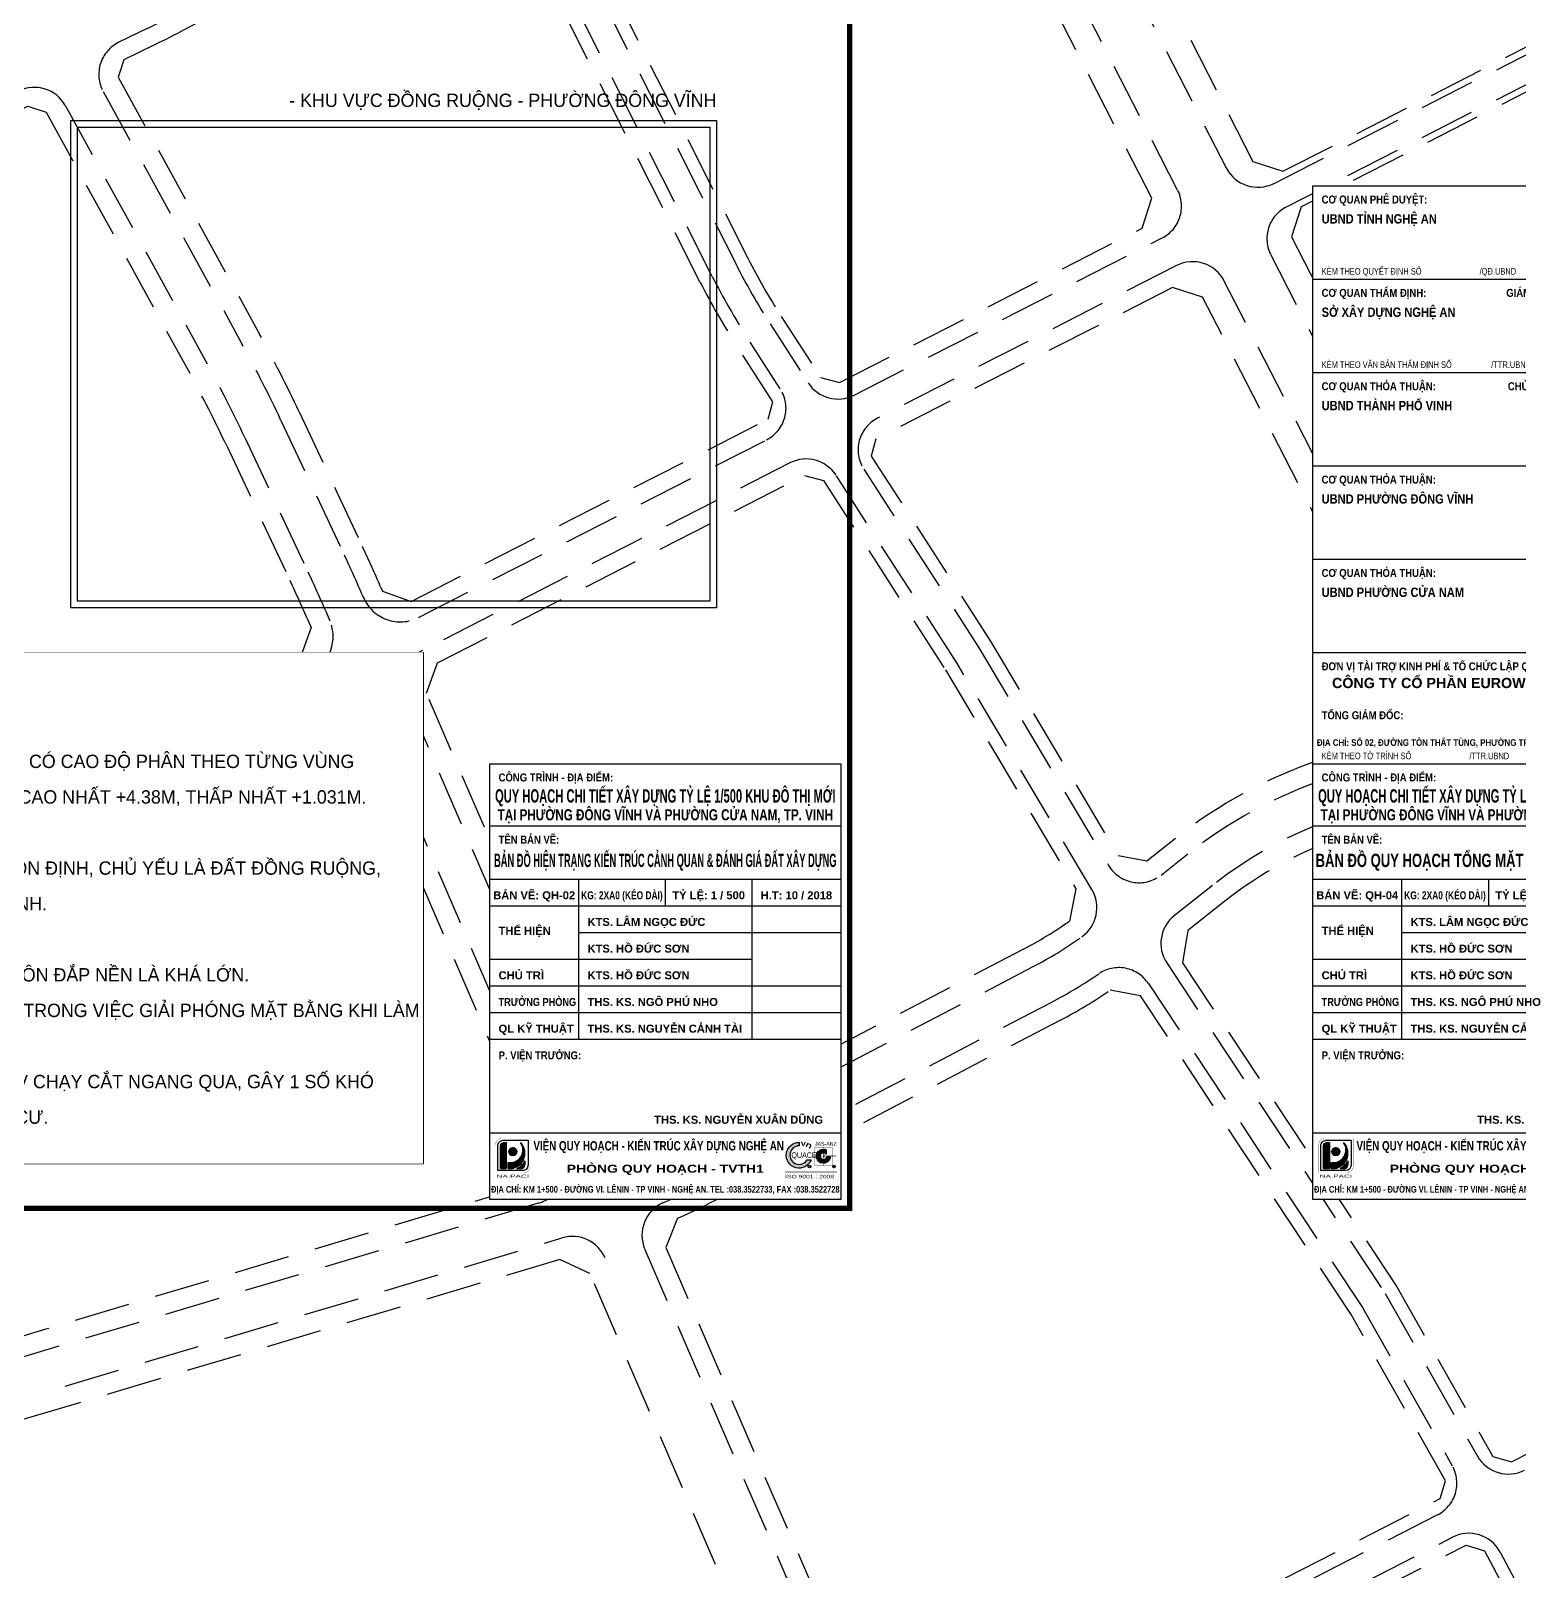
# Model space of a CAD drawing. Header units: metres. Extents: x 566631 to 571261, y 2062953 to 2068466.
# Drawn here: x 569039.7 to 569374.5, y 2065749.5 to 2066096 of the extents above; entities that cross this region are included whole.
import ezdxf
from ezdxf.enums import TextEntityAlignment as Align

# ---------------------------------------------------------------- set-up
doc = ezdxf.new("R2010")
doc.units = ezdxf.units.M
doc.linetypes.add('ACAD_ISO03W100', pattern=[30, 12, -18])
doc.linetypes.add('HIDDEN', pattern=[0.375, 0.25, -0.125])
for name, color, linetype in [('ghi_chu', 7, 'CONTINUOUS'), ('Khung ban ve', 7, 'CONTINUOUS'), ('KTEN', 7, 'CONTINUOUS'), ('LogDg phu', 7, 'CONTINUOUS'), ('ViaHeSphu', 32, 'CONTINUOUS')]:
    doc.layers.add(name, color=color, linetype=linetype)
doc.layers.add('t', color=7, linetype='CONTINUOUS', lineweight=25)
doc.styles.add('ARIALB', font='VHARIALB.TTF', dxfattribs={"width": 0.75})
doc.styles.add('ARIALH', font='VHARIAL.TTF')
doc.styles.add('avantH', font='VHAVAN.TTF', dxfattribs={"height": 10})
doc.styles.add('CHU HOA Day', font='VHARIAL.TTF')
doc.styles.add('Lg', font='VHSOUTH.TTF')
doc.styles.add('qucert', font='VHHELS.TTF')
pattern_1 = [(0, (211395.3925541214, -90336.13277376824), (1e-16, 0.2235564632651858), [])]
pattern_2 = [(0, (574248.8517810417, -244446.574860965), (1e-16, 0.2235564632651857), [])]

# ---------------------------------------------------------------- blocks, each defined once
blk = doc.blocks.new('ghi-tm')
at = {"layer": 'ghi_chu', "lineweight": -2}
blk.add_lwpolyline([(-265.0000000001164, 0), (-265, 115.028321361402), (-1.164153218269348e-10, 115.028321361402), (0, 0)], close=True, dxfattribs=at)
blk.add_wipeout([(-264.9999999999959, 115.02832136140165), (-1.204796262754826e-10, 115.02832136140165), (0, 0), (-265.0000000001164, 2.41016095969826e-10)]).dxf.layer = 'ghi_chu'
at = {"layer": 'ghi_chu', "lineweight": -2, "style": 'avantH'}
for s, height, p in [('%%U6. thuyÕt minh:', 3.5, (-256.0159140829928, 106.0283213611692)), ('4.1. ®¸nh gi¸ chung:', 3, (-256, 97.02596124773845)), ('- khu vùc nghiªn cøu lµ ®ång ruéng, hoa mµu (n¨ng suÊt thÊp) vµ ao bïn cã cao ®é ph©n theo tõng vïng', 3, (-255.9840859170072, 89.02360113430768)), ('t\xad¬ng ®èi b»ng ph¼ng; ®Þa h×nh dèc dÇn tõ t©y nam vÒ ®«ng b¾c, cao ®é cao nhÊt +4.38m, thÊp nhÊt +1.031m.', 3, (-255.9681718340144, 81.02124102087691)), ('4.2. thuËn lîi:', 3, (-255.9522577510215, 73.01888090744615)), ('- Khu ®Êt Cã §ÞA H×NH T¦¥NG §èI B»NG PH¼NG kh¸ th«ng tho¸ng, §ÞA CHÊT æN §ÞNH, chñ yÕu lµ ®Êt ®ång ruéng,', 3, (-255.9363436680287, 65.01652079401538)), ('ao bïn nªn RÊT THUËN LîI CHO C¤NG T¸C Quy ho¹ch Vµ X©y dùng C¤NG TR×NH.', 3, (-255.9363436680287, 57.01416068058461)), ('4.3. khã kh¨n:', 3, (-255.9522577511379, 49.01180056715384)), ('- diÖn tÝch ao bïn t\xad¬ng ®èi lín (kho¶ng 7,36ha, chiÕm 19.45%%%), kh¶ n¨ng t«n ®¾p nÒn lµ kh¸ lín.', 3, (-255.9363436681451, 41.00944045372307)), ('- DiÖn tÝch ®Êt trång lóa + mµu (45,35%%%) kh¸ lín sÏ ¶nh h\xadëng kh«ng nhá trong viÖc gi¶i phãng mÆt b»ng khi lµm', 3, (-255.9363436681451, 33.0070803402923)), ('thñ tôc chuyÓn ®æi môc ®Ých sö dông ®Êt.', 3, (-255.9363436681451, 25.00472022686154)), ('- khu ®Êt cã 02 ®\xadêng ®iÖn 35kv, 01 ®\xadêng ®iÖn 22kv vµ 01 ®\xadêng ®iÖn 10kv ch¹y c¾t ngang qua, g©y 1 sè khã', 3, (-255.9363436681451, 17.00236011343077)), ('kh¨n nhÊt ®Þnh cho qu¸ tr×nh thùc hiÖn quy ho¹ch vµ chia l« ®Êt ë d©n c\xad.', 3, (-255.9363436681451, 9))]:
    blk.add_text(s, height=height, dxfattribs=at).set_placement(p)
blk = doc.blocks.new('Lo go VQH')
at = {"layer": 'Khung ban ve'}
h = blk.add_hatch(dxfattribs=at)
h.set_pattern_fill('ANSI31', color=96, scale=1.788451706121486, angle=315, style=0)
h.set_pattern_definition(pattern_1)
edge = h.paths.add_edge_path()
edge.add_line((574263.2054599047, -244278.4885862459), (574264.2810953896, -244278.4885862459))
edge.add_line((574264.2810953896, -244278.4885862459), (574264.2810953896, -244291.3688516108))
edge.add_line((574264.2810953896, -244291.3688516108), (574261.4170081986, -244291.3688516108))
edge.add_line((574261.4170081986, -244291.3688516108), (574261.4170081986, -244280.277037952))
edge.add_arc((574263.2054599046, -244280.277037952), 1.788451706059277, 89.99999999627039, 179.9999999981352, ccw=False)
h = blk.add_hatch(dxfattribs=at)
h.set_pattern_fill('ANSI31', color=96, scale=1.788451706121486, angle=315, style=0)
h.set_pattern_definition(pattern_1)
h.paths.add_polyline_path([(574271.298229289, -244278.4885862459, -0.6666872042364773), (574265.1753212428, -244288.300325458), (574265.1753212428, -244291.3688516108, 0.693719555275417)])
h = blk.add_hatch(dxfattribs=at)
h.set_pattern_fill('ANSI31', color=1, scale=1.788451706121486, angle=315, style=0)
h.set_pattern_definition(pattern_2)
edge = h.paths.add_edge_path()
edge.add_arc((574267.4690535716, -244283.0001501141), 2.014301086782563, 0, 360)
h = blk.add_hatch(dxfattribs=at)
h.set_pattern_fill('ANSI31', color=96, scale=1.788451706121486, angle=315, style=0)
h.set_pattern_definition(pattern_2)
h.paths.add_polyline_path([(574269.5285346288, -244291.3688516108), (574271.6223404566, -244291.3688516108, 0.4142135623730951), (574273.4107921628, -244289.5803999047), (574273.4107921628, -244287.4895842848, -0.1671265788168209)])
for p, q in [((574265.1753212428, -244291.3688516108), (574265.1753212428, -244288.300325458)), ((574273.4107921625, -244287.4895842848), (574273.4107921625, -244289.5803999047)), ((574269.5285346288, -244291.3688516108), (574271.6223404566, -244291.3688516108))]:
    blk.add_line(p, q, dxfattribs=at)
at = {"layer": 'Khung ban ve', "color": 8, "const_width": 0.1193428874866047}
blk.add_lwpolyline([(574272.8801398897, -244293.3400880008), (574259.0602330997, -244293.3400880008), (574259.0602330997, -244279.5201812109, -0.4142135623730955), (574262.1313234974, -244276.4490908132), (574275.9512302872, -244276.4490908132), (574275.9512302872, -244290.268997603, -0.4142135623730949)], format="xyb", close=True, dxfattribs=at)
at = {"layer": 'Khung ban ve'}
for points in [[(574272.2417259525, -244292.3513646544), (574260.048956446, -244292.3513646544), (574260.048956446, -244280.1585951479, -0.4142135623730955), (574262.7584607808, -244277.4490908131), (574274.9512302872, -244277.4490908131), (574274.9512302872, -244289.6418603196, -0.4142135623730949)], [(574263.2054599047, -244278.4885862459), (574264.2810953896, -244278.4885862459), (574264.2810953896, -244291.3688516108), (574261.4170081986, -244291.3688516108), (574261.4170081986, -244280.277037952, -0.4142135623730951)]]:
    blk.add_lwpolyline(points, format="xyb", close=True, dxfattribs=at)
blk.add_circle((574267.4690535716, -244283.0001501141), 2.014301086782563, dxfattribs=at)
for centre, radius, start, end in [((574266.1928266529, -244282.1189521784), 6.264558474578288, 260.6524632251169, 35.41599206321564), ((574265.8288574881, -244283.7840640072), 7.612891212695201, 265.0753253037811, 44.07453177830738), ((574265.8288574881, -244283.7840640072), 8.438993656605867, 296.0020076093737, 333.9538443294737), ((574271.6223404566, -244289.5803999047), 1.788451706121486, 270, 0)]:
    blk.add_arc(centre, radius, start, end, dxfattribs=at)
at = {"layer": 'Khung ban ve', "color": 7, "linetype": 'Continuous', "style": 'CHU HOA Day', "width": 1.896356914173041}
blk.add_text('na.paci', height=1.5, dxfattribs=at).set_placement((574259.5453352983, -244295.8580949404), (574275.444464106, -244295.8580949404), align=Align.FIT)
blk = doc.blocks.new('Iso2')
at = {"layer": 'Khung ban ve'}
for points in [[(22.93323919837425, 39.87287006068493), (22.93323919837425, 45.4219138247496, 1.89725448250508), (41.80665518627839, 17.35536511610438), (35.64011241072384, 17.35536511610438, -1.704345962455295)], [(72.47733678581456, 22.4109563142447), (66.78856129930507, 22.4109563142447, -4.571524084234249), (65.76887521026904, 26.80861892936132), (65.76887521026904, 33.61963301646087, 3.106453932130191)]]:
    blk.add_hatch(color=152, dxfattribs=at).paths.add_polyline_path(points)
at = {"layer": 'Khung ban ve', "color": 152}
for points in [[(22.93323919837425, 45.4219138247496), (22.93323919837425, 39.87287006068493, 1.704345962455295), (35.64011241072384, 17.35536511610438), (41.80665518627839, 17.35536511610438, -1.89725448250508), (22.93323919837425, 45.4219138247496), (22.93323919837425, 39.87287006068493)], [(65.76887521026904, 33.61963301646087), (65.76887521026904, 26.80861892936132, 4.571524084234249), (66.78856129930507, 22.4109563142447), (72.47733678581456, 22.4109563142447, -3.106453932130191), (65.76887521026904, 33.61963301646087, 0.2071938089697671)]]:
    blk.add_lwpolyline(points, format="xyb", dxfattribs=at)
at = {"layer": 'Khung ban ve', "color": 130, "linetype": 'ACAD_ISO03W100', "ltscale": 0.0001, "const_width": 0.5}
blk.add_lwpolyline([(47.07358921817821, 8.951478247789794), (75.96912935980134, 8.951478247789794), (75.96912935980134, 37.43010417120266), (47.07358921817821, 37.43010417120266)], close=True, dxfattribs=at)
for points in [[(61.07717115635566, 38.65247911877468), (61.07717115635566, 7.518819520710352)], [(43.68618034101807, 23.31755555950981), (61.07717115635566, 23.31755555950981)]]:
    blk.add_lwpolyline(points, dxfattribs=at)
at = {"layer": 'Khung ban ve', "color": 32, "const_width": 1}
blk.add_lwpolyline([(61.07717115635566, 23.5810043997849), (81.17706030848787, 23.5810043997849)], dxfattribs=at)
at = {"layer": 'Khung ban ve', "color": 130, "const_width": 1}
blk.add_lwpolyline([(83.02901482612346, -1.643453250588208), (0.1346825287414788, -1.643453250588208)], dxfattribs=at)
at = {"layer": 'Khung ban ve', "color": 152}
for centre in [(39.19176170260039, 7.048733289032213), (78.29165976753494, 7.048733289032213)]:
    blk.add_circle(centre, 1.994138130875126, dxfattribs=at)
at = {"layer": 'Khung ban ve', "color": 152, "style": 'qucert', "width": 0.75}
blk.add_text('quacert', height=9, dxfattribs=at).set_placement((10.46039015558443, 20.58140231416532))
at = {"layer": 'Khung ban ve', "style": 'Lg', "width": 1.449999999999999}
blk.add_text('iso 9001 : 2008 ', height=5.5, dxfattribs=at).set_placement((0.5672030727237143, -11.77100336611931))
at = {"layer": 'Khung ban ve', "color": 152, "width": 6, "attachment_point": 1, "style": 'qucert'}
for s, insert, char_height, rotation in [('{\\f.VnBahamasB|b1|i0|c0|p34;\\W1.4;\\T1.35;v}', (25.72328765420195, 48.29178888064411), 8, 354.09768764793756), ('{\\f.VnBahamasB|b1|i0|c0|p34;\\W1.4;n}', (35.958509920672, 47.40800198088083), 9, 332.22172411190087)]:
    blk.add_mtext(s, dxfattribs=dict(at, insert=insert, char_height=char_height, rotation=rotation))
at = {"layer": 'Khung ban ve', "color": 152, "attachment_point": 1, "style": 'qucert'}
for s, insert, char_height, width in [('\\pt12.6;jas-anz', (47.94844504116097, 45.96590715507888), 6, 28.86497407997911), ('\\pt12.6;{\\f.VnArialH|b1|i0|c0|p34;r}', (38.5145314994268, 7.953174196622712), 1.889999999999995, 1.60257936288277), ('\\pt12.6;{\\f.VnArialH|b1|i0|c0|p34;r}', (77.61442956436134, 7.953174196622712), 1.889999999999995, 1.60257936288277)]:
    blk.add_mtext(s, dxfattribs=dict(at, insert=insert, char_height=char_height, width=width))
blk = doc.blocks.new('khungtenEuS1')
at = {"color": 5}
blk.add_wipeout([(-78.99999999813735, 227.99999999953428), (-2.2517099296237575e-11, 227.99999999953428), (-2.2517099296237575e-11, 0), (-78.99999999813735, 0)], dxfattribs=at).dxf.layer = 'KTEN'
at = {"layer": 'KTEN'}
blk.add_lwpolyline([(0, 0), (-78.99999999813735, 0), (-78.99999999813735, 227.9999999995343), (0, 227.9999999995343)], close=True, dxfattribs=at)
at = {"layer": 'KTEN', "color": 32, "flags": 128}
for points in [[(-78.99999999813735, 206.9999999995343), (0, 206.9999999995343)], [(-78.99999999813735, 185.9999999995343), (0, 185.9999999995343)], [(-78.99999999813735, 164.9999999995343), (0, 164.9999999995343)], [(-78.99999999813735, 143.9999999995343), (0, 143.9999999995343)], [(-78.99999999813735, 122.9999999995343), (0, 122.9999999995343)], [(-78.99999999813735, 98), (0, 98)], [(-78.99999999813735, 84), (0, 84)], [(-78.99999999813735, 72), (0, 72)], [(-58.99999999906868, 72), (-58.99999999906868, 36)], [(-39.49999999906868, 72), (-39.49999999906868, 66)], [(-19.99999999906868, 72), (-19.99999999906868, 36)], [(-78.99999999813735, 66), (0, 66)], [(-58.99999999906868, 60), (0, 60)], [(-78.99999999813735, 54), (-19.99999999906868, 54)], [(-78.99999999813735, 48), (0, 48)], [(-78.99999999813735, 42), (0, 42)], [(-78.99999999813735, 36), (0, 36)], [(-78.99999999813735, 15), (0, 15)]]:
    blk.add_lwpolyline(points, dxfattribs=at)
at = {"layer": 'Khung ban ve'}
for name, p, xscale, yscale, zscale in [('Lo go VQH', (-262628.89151041, 111696.9277359627), 0.4572000000625849, 0.4571999998297542, 0.4571999999939421), ('Iso2', (-12.60408049833495, 6.40331695554778), 0.1413914271397516, 0.1413914272561669, 0.1413914271104056)]:
    blk.add_blockref(name, p, dxfattribs=dict(at, xscale=xscale, yscale=yscale, zscale=zscale))
at = {"layer": 'Khung ban ve', "linetype": 'Continuous', "ltscale": 15, "style": 'ARIALB', "width": 0.75}
blk.add_text('viÖn quy ho¹ch - kiÕn tróc x©y dùng nghÖ an', height=2.1, dxfattribs=at).set_placement((-40.99281247530598, 11), align=Align.CENTER)
at = {"layer": 'Khung ban ve', "linetype": 'Continuous', "ltscale": 15, "style": 'ARIALB', "width": 1.25}
blk.add_text('phßng quy ho¹ch - tvth1', height=1.8, rotation=359.9999999474795, dxfattribs=at).set_placement((-39.49999999906868, 5.994999999878928), align=Align.CENTER)
at = {"layer": 'Khung ban ve', "color": 7, "linetype": 'Continuous', "ltscale": 15, "style": 'ARIALB', "width": 0.8}
blk.add_text('§Þa chØ: km 1+500 - ®\xadêng vi. lªnin - tp vinh - nghÖ an. Tel :038.3522733, Fax :038.3522728', height=1.5, dxfattribs=at).set_placement((-39.49999999918509, 1.503999999491498), align=Align.CENTER)
at = {"layer": 'KTEN'}
for s, height, rotation, style, width, p in [('c¬ quan phª duyÖt:', 1.8, 359.9999999465933, 'ARIALB', 0.85, (-76.99999999813735, 223.9999999995343)), ('ubnd tØnh nghÖ an', 2.1, 359.9999999465933, 'ARIALB', 0.85, (-76.99999999813735, 219.4999999995343)), ('kÌm theo quyÕt ®Þnh sè                            /Q®.ubnd          ngµy                    th¸ng                  n¨m 2018', 1.5, 359.9999999732873, 'ARIALH', 0.7, (-76.99999999813735, 207.9999999995343)), ('c¬ quan thÈm ®Þnh:', 1.8, 359.9999999465933, 'ARIALB', 0.85, (-76.99999999813735, 202.9999999995343)), ('së x©y dùng nghÖ an', 2.1, 359.9999999465933, 'ARIALB', 0.85, (-76.99999999813735, 198.4999999995343)), ('kÌm theo v¨n b¶n thÈm ®Þnh sè                   /TTr.ubnd          ngµy                 th¸ng               n¨m 2018', 1.5, 359.9999999732873, 'ARIALH', 0.7, (-76.99999999813735, 186.9999999995343)), ('c¬ quan tháa thuËn:', 1.8, 359.9999999465933, 'ARIALB', 0.85, (-76.99999999813735, 181.9999999995343)), ('ubnd thµnh phè vinh', 2.1, 359.9999999465933, 'ARIALB', 0.85, (-76.99999999813735, 177.4999999995343)), ('c¬ quan tháa thuËn:', 1.8, 359.9999999465933, 'ARIALB', 0.85, (-76.99999999813735, 160.9999999995343)), ('ubnd ph\xadêng ®«ng vÜnh', 2.1, 359.9999999465933, 'ARIALB', 0.85, (-76.99999999813735, 156.4999999995343)), ('c¬ quan tháa thuËn:', 1.8, 359.9999999465933, 'ARIALB', 0.85, (-76.99999999813735, 139.9999999995343)), ('ubnd ph\xadêng cöa nam', 2.1, 359.9999999465933, 'ARIALB', 0.85, (-76.99999999813735, 135.4999999995343)), ('®¬n vÞ tµi trî kinh phÝ & tæ chøc lËp quy ho¹ch:', 1.8, 359.9999999465933, 'ARIALB', 0.85, (-76.99999999813735, 118.9999999995343)), ('tæng gi¸m ®èc:', 1.8, 359.9999999465933, 'ARIALB', 0.85, (-76.99999999813735, 107.9999999995343)), ('kÌm theo tê tr×nh sè                            /TTr.ubnd          ngµy                    th¸ng                  n¨m 2018', 1.5, 359.9999999732873, 'ARIALH', 0.7, (-76.99999999813735, 99)), ('c«ng tr×nh - ®Þa ®iÓm:', 1.8, 359.9999999465933, 'ARIALB', 0.85, (-76.99999999813735, 94)), ('tªn b¶n vÏ:', 1.8, 359.9999999465933, 'ARIALB', 0.85, (-76.99999999813735, 80)), ('tr\xadëng phßng', 1.8, 359.9999999465933, 'ARIALB', 0.82, (-76.99999999813735, 43.5)), ('p. viÖn tr\xadëng:', 1.8, 359.9999999465933, 'ARIALB', 0.85, (-76.99999999813735, 31.5))]:
    blk.add_text(s, height=height, rotation=rotation, dxfattribs=dict(at, style=style, width=width)).set_placement(p)
at = {"layer": 'KTEN', "style": 'ARIALB'}
for s, height, width, p in [('chñ tÞch', 1.8, 0.85, (-20, 223.9999999995343)), ('gi¸m ®èc', 1.8, 0.85, (-30, 202.9999999995343)), ('phßng qlqh', 1.8, 0.85, (-10, 202.9999999995343)), ('chñ tÞch', 1.8, 0.85, (-30, 181.9999999995343)), ('phßng ql®t', 1.8, 0.85, (-10, 181.9999999995343)), ('chñ tÞch', 1.8, 0.85, (-20, 160.9999999995343)), ('chñ tÞch', 1.8, 0.85, (-20, 139.9999999995343)), ('®Þa chØ: sè 02, ®\xadêng t«n thÊt tïng, ph\xadêng Trung tù, quËn ®èng ®a, hµ néi', 1.5, 0.85, (-39.49999999906868, 102)), ('KG: 2xa0 (kÐo dµi)', 1.8, 0.75, (-49.24999999906868, 67.5))]:
    blk.add_text(s, height=height, rotation=359.9999999465933, dxfattribs=dict(at, width=width)).set_placement(p, align=Align.CENTER)
for s, height, p in [('c«ng ty cæ phÇn eurowindow holding', 2.299999999999999, (-39.49999999906868, 114.9999999995343)), ('b¶n vÏ: Qh-04', 1.8, (-68.99999999860302, 67.5)), ('tû lÖ: 1 / 500', 1.8, (-29.74999999906868, 67.5)), ('h.t: 10 / 2018', 1.8, (-9.999999999534339, 67.5))]:
    blk.add_text(s, height=height, rotation=359.9999999465933, dxfattribs=at).set_placement(p, align=Align.CENTER)
for s, p in [('KTS. l©m ngäc ®øc', (-56.99999999906868, 61.5)), ('thÓ hiÖn', (-76.99999999813735, 59.5)), ('kts. hå ®øc s¬n', (-56.99999999906868, 55.5)), ('chñ tr×', (-76.99999999813735, 49.5)), ('kts. hå ®øc s¬n', (-56.99999999906868, 49.5)), ('ths. KS. ng« phó nho', (-56.99999999906868, 43.5)), ('QL Kü THUËT', (-76.99999999813735, 37.5)), ('ths. KS. nguyÔn c¶nh tµi', (-56.99999999906868, 37.5)), ('ths. ks. nguyÔn xu©n dòng', (-42, 17))]:
    blk.add_text(s, height=1.8, rotation=359.9999999465933, dxfattribs=at).set_placement(p)
at = {"layer": 'KTEN', "color": 5, "style": 'ARIALB', "width": 0.75}
for tag, height, p in [('CT', 3, (-39.49999999906868, 89.25)), ('DD', 2.5, (-39.49999999906868, 85.25)), ('TBV', 3, (-39.49999999906868, 74.75))]:
    blk.add_attdef(tag, text='', height=height, dxfattribs=at).set_placement(p, align=Align.CENTER)
blk = doc.blocks.new('khungten-EuS2')
at = {"color": 5}
blk.add_wipeout([(-78.99999999813735, 98.00000000000001), (-2.248512487312837e-11, 98.00000000000001), (-2.248512487312837e-11, 0), (-78.99999999813735, 0)], dxfattribs=at).dxf.layer = 'KTEN'
at = {"layer": 'KTEN'}
blk.add_lwpolyline([(0, 0), (-78.99999999813735, 0), (-78.99999999813735, 98), (0, 98)], close=True, dxfattribs=at)
at = {"layer": 'KTEN', "color": 32, "flags": 128}
for points in [[(-78.99999999813735, 84), (0, 84)], [(-78.99999999813735, 72), (0, 72)], [(-58.99999999906868, 72), (-58.99999999906868, 36)], [(-39.49999999906868, 72), (-39.49999999906868, 66)], [(-19.99999999906868, 72), (-19.99999999906868, 36)], [(-78.99999999813735, 66), (0, 66)], [(-58.99999999906868, 60), (0, 60)], [(-78.99999999813735, 54), (-19.99999999906868, 54)], [(-78.99999999813735, 48), (0, 48)], [(-78.99999999813735, 42), (0, 42)], [(-78.99999999813735, 36), (0, 36)], [(-78.99999999813735, 15), (0, 15)]]:
    blk.add_lwpolyline(points, dxfattribs=at)
at = {"layer": 'Khung ban ve'}
for name, p, xscale, yscale, zscale in [('Lo go VQH', (-262628.89151041, 111696.9277359627), 0.4572000000625849, 0.4571999998297542, 0.4571999999939421), ('Iso2', (-12.60408049833495, 6.40331695554778), 0.1413914271397516, 0.1413914272561669, 0.1413914271104056)]:
    blk.add_blockref(name, p, dxfattribs=dict(at, xscale=xscale, yscale=yscale, zscale=zscale))
at = {"layer": 'Khung ban ve', "linetype": 'Continuous', "ltscale": 15, "style": 'ARIALB', "width": 0.75}
blk.add_text('viÖn quy ho¹ch - kiÕn tróc x©y dùng nghÖ an', height=2.1, dxfattribs=at).set_placement((-40.99281247530598, 11), align=Align.CENTER)
at = {"layer": 'Khung ban ve', "linetype": 'Continuous', "ltscale": 15, "style": 'ARIALB', "width": 1.25}
blk.add_text('phßng quy ho¹ch - tvth1', height=1.8, rotation=359.9999999474795, dxfattribs=at).set_placement((-39.49999999906868, 5.994999999878928), align=Align.CENTER)
at = {"layer": 'Khung ban ve', "color": 7, "linetype": 'Continuous', "ltscale": 15, "style": 'ARIALB', "width": 0.8}
blk.add_text('§Þa chØ: km 1+500 - ®\xadêng vi. lªnin - tp vinh - nghÖ an. Tel :038.3522733, Fax :038.3522728', height=1.5, dxfattribs=at).set_placement((-39.49999999918509, 1.503999999491498), align=Align.CENTER)
at = {"layer": 'KTEN', "style": 'ARIALB'}
for s, width, p in [('c«ng tr×nh - ®Þa ®iÓm:', 0.85, (-76.99999999813735, 94)), ('tªn b¶n vÏ:', 0.85, (-76.99999999813735, 80)), ('tr\xadëng phßng', 0.82, (-76.99999999813735, 43.5)), ('p. viÖn tr\xadëng:', 0.85, (-76.99999999813735, 31.5))]:
    blk.add_text(s, height=1.8, rotation=359.9999999465933, dxfattribs=dict(at, width=width)).set_placement(p)
for s, p in [('b¶n vÏ: Qh-02', (-68.99999999860302, 67.5)), ('tû lÖ: 1 / 500', (-29.74999999906868, 67.5)), ('h.t: 10 / 2018', (-9.999999999534339, 67.5))]:
    blk.add_text(s, height=1.8, rotation=359.9999999465933, dxfattribs=at).set_placement(p, align=Align.CENTER)
at = {"layer": 'KTEN', "style": 'ARIALB', "width": 0.75}
blk.add_text('KG: 2xa0 (kÐo dµi)', height=1.8, rotation=359.9999999465933, dxfattribs=at).set_placement((-49.24999999906868, 67.5), align=Align.CENTER)
at = {"layer": 'KTEN', "style": 'ARIALB'}
for s, p in [('KTS. l©m ngäc ®øc', (-56.99999999906868, 61.5)), ('thÓ hiÖn', (-76.99999999813735, 59.5)), ('kts. hå ®øc s¬n', (-56.99999999906868, 55.5)), ('chñ tr×', (-76.99999999813735, 49.5)), ('kts. hå ®øc s¬n', (-56.99999999906868, 49.5)), ('Ths. KS. ng« phó nho', (-56.99999999906868, 43.5)), ('QL Kü THUËT', (-76.99999999813735, 37.5)), ('ths. KS. nguyÔn c¶nh tµi', (-56.99999999906868, 37.5)), ('ths. ks. nguyÔn xu©n dòng', (-42, 17))]:
    blk.add_text(s, height=1.8, rotation=359.9999999465933, dxfattribs=at).set_placement(p)
at = {"layer": 'KTEN', "color": 5, "style": 'ARIALB', "width": 0.75}
for tag, height, p in [('CT', 3, (-39.49999999906868, 89.25)), ('DD', 2.5, (-39.49999999906868, 85.25)), ('TBV', 3, (-39.49999999906868, 74.75))]:
    blk.add_attdef(tag, text='', height=height, dxfattribs=at).set_placement(p, align=Align.CENTER)

msp = doc.modelspace()

# ---------------------------------------------------------------- linework, layer by layer
at = {"layer": 'Khung ban ve', "const_width": 1.2}
msp.add_lwpolyline([(567973.9280794318, 2066641.109092405), (569223.9280794318, 2066641.109092405), (569223.9280794318, 2065831.109092405), (567973.9280794318, 2065831.109092405)], close=True, dxfattribs=at)
at = {"layer": 'LogDg phu', "linetype": 'HIDDEN', "ltscale": 50}
for points in [[(569308.6142396762, 2066065.117196628, 0.4136519782410195), (569319.3694010491, 2066061.641418709), (569399.1123425183, 2066102.334956075, 0.3469044047658754), (569403.2528824353, 2066111.336886706), (569395.2099175139, 2066144.676273668, 0.0637052441395635), (569386.4917178869, 2066167.562816248), (569359.96354481, 2066217.154736794, 0.0210814109306975), (569317.2592507615, 2066289.481749416), (569280.9177012099, 2066345.497560337, 0.3946070368930966), (569268.988732894, 2066348.462167605), (569197.7761532275, 2066308.805263938, 0.4041933322606112), (569192.5329488236, 2066291.516340506)], [(569234.4552261118, 2066183.45196208, 0.428813008141019), (569223.3380360934, 2066186.731083385), (569154.4833696121, 2066146.999228117, 0.3980388323877919), (569151.3413535171, 2066136.462505653), (569198.3444081878, 2066043.430608866, 0.02618506051788), (569205.9920176824, 2066030.079532255), (569214.5554188052, 2066016.793948657, 0.3850223366296933), (569224.9159784948, 2066014.002332146), (569294.2009554759, 2066049.359076553, 0.4147753695952906), (569297.6834054638, 2066060.134883427)], [(569330.9494300315, 2065927.632330915), (569350.6075692496, 2065934.331027519, 0.457458314251994), (569355.7133024153, 2065946.956274775), (569308.1772163822, 2066039.668279459, 0.4136519782417972), (569297.422055009, 2066043.144057378), (569230.1674485882, 2066008.823429256, 0.4440200327990047), (569227.0796002832, 2065997.363460975), (569253.124384392, 2065956.956600242), (569282.1259349564, 2065908.239560818, 0.4529497109706858), (569293.951523456, 2065906.048216221), (569299.9772669761, 2065910.796507016, -0.0849440042193754)]]:
    msp.add_lwpolyline(points, format="xyb", close=True, dxfattribs=at)
for points in [[(569110.2320018663, 2065978.031413517, -0.0080294408891361), (569114.2527156323, 2065969.116977386), (569114.548071776, 2065968.433038757, 0.433146509612095), (569126.9014495327, 2065963.984640005), (569205.2203052432, 2066003.951453653, 0.4440200328328097), (569208.3081535475, 2066015.411421934), (569200.9488646847, 2066026.828900341, -0.0261850605180856), (569192.9891078636, 2066040.724918854), (569146.5376056529, 2066132.665142518, 0.4305754272848229), (569135.3988208836, 2066135.986691617), (569078.7155314325, 2066103.278200424, -0.0178199907978175), (569065.9054765438, 2066096.482785884), (569059.496077601, 2066093.370130008, 0.4291285607487496), (569055.9807718178, 2066082.319181737), (569087.2707298577, 2066025.415294344, -0.0157448829674101), (569095.9752155989, 2066008.332635189), (569110.2320018823, 2065978.031413483)], [(569431.2158898176, 2065968.894894377), (569416.2811770486, 2066057.332504019), (569408.5582557129, 2066089.345258692, 0.4848863756936256), (569397.1450044106, 2066094.594912854), (569322.1342479342, 2066056.316251879, 0.4147753695903237), (569318.6517979461, 2066045.540445006), (569368.3952577728, 2065948.523288878, 0.372251940546358), (569379.3068373881, 2065944.110574196), (569425.9079549348, 2065959.990345135, 0.3677710264517885), (569431.2158898175, 2065968.894894377)], [(568965.0963679382, 2066047.525923145), (569036.978830182, 2066082.434870224, -0.3994542233150522), (569047.4837258764, 2066079.093263723), (569079.3843664958, 2066021.078789582, -0.0157448829674101), (569087.8315767957, 2066004.501036611), (569102.0883630632, 2065974.199814939, -0.0080294408891361), (569105.9902379985, 2065965.548859679), (569106.9738215876, 2065963.271233751, -0.3955307336591382), (569102.8022441393, 2065951.686599611), (569091.7162850057, 2065946.029335358, -0.0467467981704764), (569057.6475396685, 2065932.483624355), (569005.950913616, 2065917.337237701), (568972.7092625672, 2065907.597899986, -0.3839506906537109), (568963.0589161885, 2065912.237903087), (568928.058480886, 2065997.524627), (568919.1244105519, 2066016.394785532, -0.4113138070478798), (568922.8601742648, 2066027.014368535), (568965.0963679382, 2066047.525923145)], [(569187.8876635178, 2065845.13679297), (569265.0719389294, 2065885.400760943, 0.0340066748849343), (569276.1419550723, 2065892.169770433, 0.3910180622275651), (569278.3886732571, 2065902.787857241), (569248.0233918097, 2065953.795702841), (569220.8323350268, 2065995.980934251, 0.3850223366386697), (569210.4717753365, 2065998.772550763), (569127.8162570061, 2065956.592699332, 0.3955307336591382), (569124.1081881628, 2065946.295246764), (569167.9341385146, 2065844.810104078, 0.4146159468407903), (569178.4603087511, 2065840.641703333, 0.0179511053109145), (569187.8876635112, 2065845.136792967)], [(569094.8980962468, 2065939.794267016), (569105.5021779359, 2065945.205624893, -0.4331465096120948), (569116.4829581636, 2065941.251492668), (569158.8878371972, 2065843.057040186, -0.4491675257981563), (569153.8295398498, 2065832.21898435), (569044.2389121642, 2065799.538944797), (569020.0558134967, 2065792.327519539, -0.385327080111759), (569010.3686729111, 2065796.956646579), (568971.8388842128, 2065890.843463209, -0.4451381927884054), (568976.9905646286, 2065901.558003557), (569008.3973808768, 2065910.759760399), (569059.6157060213, 2065925.766011594, 0.0467467981704764), (569094.8980962374, 2065939.794267011)], [(569368.1585158696, 2065922.744552131, 0.3700740853165852), (569357.2786108454, 2065927.096068477), (569333.8523532562, 2065919.113349945, 0.0849440042370258), (569305.5476492178, 2065903.727501309), (569296.9710042998, 2065896.969098139, 0.3900123014366991), (569295.2485740455, 2065886.274266657), (569344.4105942287, 2065811.896272204), (569365.1315166585, 2065775.357859041, 0.4022328739867619), (569375.7476825332, 2065772.189165175)], [(569375.0344329785, 2065910.045507863, -0.0037500175782622), (569372.5600029804, 2065914.493519778, -0.0029166749373532), (569370.1545779064, 2065918.956538738, -0.001766400477646), (569368.1585158993, 2065922.744552146)], [(569192.0502627837, 2065837.157271221), (569269.2345381946, 2065877.421239193, 0.0298499754538502), (569279.9236367022, 2065883.835977634, -0.4189481027751877), (569291.1159102684, 2065881.645420722), (569339.2923621379, 2065808.758508088), (569359.458008459, 2065773.199245731, -0.4266654528362219), (569356.1475204625, 2065762.133229518), (569239.8277778812, 2065702.526162964, -0.4336485167017452), (569227.4608540828, 2065706.967634613), (569177.8455844615, 2065821.858759085, -0.4138731726356388), (569182.0098145227, 2065832.371152402, 0.0180039543683363), (569192.0502627757, 2065837.157271217)], [(569019.9074318107, 2065773.713235757, -0.4437023780836693), (569025.02231802, 2065784.416900045, -6.63623e-11), (569047.4291176735, 2065791.098631085), (569159.2379514412, 2065824.440142006, -0.3801026895779687), (569168.8685031647, 2065819.945406513, 5.9294e-12), (569219.9047619546, 2065701.763782069, -0.3951871123396745), (569215.7427107154, 2065690.184016377, -0.0313092882814378), (569181.6700980054, 2065675.356711146), (569083.2107941489, 2065639.65561468, -0.4020885647163571), (569073.0827381212, 2065644.13919963, -4.83118e-11), (569019.9074318107, 2065773.713235757, -13.55087923959018)], [(569239.683550229, 2065695.710336047), (569359.5287773972, 2065757.124007309, -0.4100112306218295), (569370.2436522094, 2065753.754690451), (569385.2909387603, 2065725.402076327, -0.1104115437117371), (569390.0279055748, 2065708.151218805), (569392.386743516, 2065659.103446465, 0.1710194013976294), (569407.1798128609, 2065622.787098412), (569434.6483721132, 2065591.81869391, -0.4190906567655528), (569433.8717810211, 2065580.4378103), (569415.5438254385, 2065564.717648432, -0.0865460035562136), (569387.3359728747, 2065547.950803651), (569378.3497066861, 2065544.531029355, -0.0395534469325565), (569363.870592029, 2065540.295812317), (569304.576157927, 2065527.936265361, -0.3768486838170135), (569287.3478339826, 2065537.692855963), (569235.7759692936, 2065685.962545221, -0.3741157176350312), (569239.683550229, 2065695.710336047)]]:
    msp.add_lwpolyline(points, format="xyb", dxfattribs=at)
at = {"layer": 't', "color": 32}
msp.add_lwpolyline([(569048.7058572097, 2066075.804080433), (569193.9280794318, 2066075.804080433), (569193.9280794318, 2065966.137413766), (569048.7058572097, 2065966.137413766)], close=True, dxfattribs=at)
at = {"layer": 't'}
msp.add_lwpolyline([(569050.2058572097, 2066074.304080433), (569192.4280794318, 2066074.304080433), (569192.4280794318, 2065967.637413766), (569050.2058572097, 2065967.637413766)], close=True, dxfattribs=at)
at = {"layer": 'ViaHeSphu', "linetype": 'HIDDEN', "ltscale": 50}
for points in [[(569197.979861276, 2066294.043587658), (569314.63597715, 2066066.523333808), (569321.370856446, 2066064.346802566), (569396.2535774247, 2066102.56012588), (569399.5346112759, 2066109.693407944), (569391.3214697089, 2066143.738204551, 0.0637052441393145), (569382.9646462323, 2066165.676082154), (569356.4364731557, 2066215.268002699, 0.0210814109306609), (569313.9035962436, 2066287.304691135), (569278.8305601126, 2066341.365252244), (569271.7409103757, 2066343.12718392), (569200.9017562511, 2066303.67823369)], [(569229.524842074, 2066179.917303742), (569222.9128731622, 2066181.867567081), (569154.9362036325, 2066142.642350652), (569153.6906227197, 2066138.465306364), (569201.0220583498, 2066044.783453871, 0.0261850605181602), (569208.5135941812, 2066031.704848211), (569217.3561359877, 2066017.986195225), (569221.6536240934, 2066016.828252111), (569289.717441505, 2066051.561827851), (569291.8898027046, 2066058.283803709)], [(569059.3541488915, 2066085.523680188), (569091.2139115094, 2066027.58354674, -0.0157448830147329), (569100.0470349846, 2066010.24843447), (569114.3038212678, 2065979.947212764, -0.0080294408716016), (569118.3839544328, 2065970.901036233), (569118.7981080561, 2065969.942005358), (569125.2340159114, 2065967.624462331), (569205.5661852953, 2066008.618687981), (569206.613041487, 2066012.503897864), (569198.4272881858, 2066025.203584384, -0.0261850605178492), (569190.3114577018, 2066039.372073848), (569143.2808688678, 2066132.458468273), (569139.3295979432, 2066133.636724309), (569080.7147236086, 2066099.813632538, -0.0178199908139942), (569067.6528740214, 2066092.884647192), (569060.6072513296, 2066089.463016073)], [(569245.4728955186, 2065952.215254141), (569274.781120515, 2065902.983060524), (569273.3327587728, 2065895.694736888, -0.0333118788168673), (569262.9906393018, 2065889.39052182), (569185.8063638847, 2065849.126553845, -0.0152993961385308), (569178.0392096874, 2065845.372397987), (569171.4553269196, 2065848.006820288), (569128.72182483, 2065946.962245607), (569131.1931574707, 2065953.825233249), (569213.7341297382, 2065995.946630797), (569218.031617844, 2065994.788687683)], [(569232.1114577221, 2065707.54903124), (569238.5435171861, 2065705.239013792), (569356.751720548, 2065765.813806073), (569357.9416906962, 2065769.791536536), (569336.7332460927, 2065807.18962603), (569289.3307904685, 2065878.905547557), (569282.5150776454, 2065880.156584626, -0.0299886617532021), (569271.3158378326, 2065873.431478321), (569194.1315624164, 2065833.167510346, -0.0156384497265435), (569185.1759151935, 2065828.846398761), (569182.557883078, 2065822.297292328)], [(569165.486547959, 2065816.426276279), (569158.7127630617, 2065819.587712121), (569048.6269049584, 2065786.759994341), (569025.9491436997, 2065779.997462266), (569023.0559393001, 2065773.9429994), (569075.7807945949, 2065645.466592235), (569082.3796209691, 2065642.545360507), (569180.6474570232, 2065678.177031238, 0.0305591457876348), (569213.590761367, 2065692.454208341), (569216.0467796051, 2065699.346959534)]]:
    msp.add_lwpolyline(points, format="xyb", close=True, dxfattribs=at)
msp.add_lwpolyline([(569323.3047690846, 2066049.616155588), (569373.327744744, 2065952.053845759), (569380.3417709972, 2065949.217327334), (569424.9142677747, 2065964.405826587), (569427.2543824546, 2065968.331584318), (569412.3601522655, 2066056.529471731), (569404.0501640461, 2066090.975713333), (569398.4239574021, 2066093.563550782), (569325.4771302843, 2066056.338131446)], close=True, dxfattribs=at)
for points in [[(569089.8981071596, 2065949.592231556, -0.0467467981704764), (569056.5228731779, 2065936.322260217), (569004.8733119294, 2065921.189662891), (568971.9606031678, 2065911.546700655), (568965.2640154497, 2065914.766500914), (568930.8038103634, 2065998.736827906), (568922.2849041104, 2066016.73009475), (568924.6430114664, 2066023.433440765), (568967.1520572028, 2066044.077503053), (569038.9976251407, 2066078.968532808), (569043.1417307425, 2066077.65029314), (569075.4411848178, 2066018.910537233, -0.015744883014637), (569083.75975741, 2066002.58523733), (569098.0165436933, 2065972.284015625, -0.0080294408714882), (569101.8589991981, 2065963.764800833), (569102.7319711182, 2065961.743311758), (569100.2606384779, 2065954.880324116), (569089.8981071693, 2065949.592231561)], [(569347.916822076, 2065938.168219744), (569350.3683302326, 2065944.230208419), (569303.2961105303, 2066036.037511412), (569296.5612312343, 2066038.214042655), (569229.8215685362, 2066004.156194927), (569228.7747123446, 2066000.270985043), (569255.6748806833, 2065958.537048942), (569284.2872533404, 2065910.473753717), (569290.7721137507, 2065909.27207451), (569297.1920758542, 2065914.331009868, -0.0849440042191316), (569329.497968419, 2065931.891821399), (569347.916822076, 2065938.168219744)], [(569096.7162740929, 2065936.231370818), (569106.2197800365, 2065941.081095033), (569112.6556878914, 2065938.763552007), (569154.3358932473, 2065842.247183192), (569151.5266835644, 2065836.228088364), (569043.0379338397, 2065803.87662997), (569019.0812372931, 2065796.732718057), (569012.3914471132, 2065799.929521937), (568974.786667332, 2065891.562338594), (568977.6866692703, 2065897.593805081), (569009.4023050416, 2065906.886041714), (569060.7403725106, 2065921.927375731, 0.0467467981704764), (569096.7162740824, 2065936.231370812)], [(569375.1502874924, 2065898.071059308, -0.0054167196426841), (569372.4264577811, 2065902.570755838, -0.0045833654274664), (569369.8131712987, 2065907.089424902, -0.0037500175782396), (569367.2949891011, 2065911.616085356, -0.0029166749373561), (569364.8563530308, 2065916.140723906, -0.001394250971558), (569363.2629763978, 2065919.159094503), (569356.2233216543, 2065921.982378978), (569335.3038148686, 2065914.853859461, 0.0849440042195127), (569308.3328403421, 2065900.192998458), (569299.972129792, 2065893.604751745), (569298.8019486847, 2065886.338919232), (569346.9697102743, 2065813.46515426), (569368.628402639, 2065775.273116582), (569372.7764487702, 2065774.035015323), (569389.1104488607, 2065782.430995901, -0.0414622626076542)], [(569376.7491849298, 2065548.736779004, -0.0395534469329399), (569362.9523322196, 2065544.701127167), (569299.5230405339, 2065531.479695495), (569292.9856488468, 2065535.181892789), (569239.5138592843, 2065688.913887362), (569241.1981639524, 2065693.115527677), (569362.6133513495, 2065755.333711754), (569366.6895837554, 2065754.051931164), (569382.6410094376, 2065723.995707035, -0.1104115437118365), (569387.0313689243, 2065708.00710738), (569389.3902068655, 2065658.959335041, 0.171019401397387), (569404.9354661771, 2065620.796393018), (569431.4641504298, 2065590.887615595), (569430.9867827727, 2065583.891829467), (569412.6141379022, 2065568.133337372, -0.0865460035563404), (569385.7354511184, 2065552.156553299), (569376.7491849298, 2065548.736779004)]]:
    msp.add_lwpolyline(points, format="xyb", dxfattribs=at)

# ---------------------------------------------------------------- texts
at = {"layer": 'ghi_chu', "lineweight": -2, "style": 'avantH'}
msp.add_text('- khu vùc ®ång ruéng - ph\xadêng ®«ng vÜnh', height=3, dxfattribs=at).set_placement((569193.9280794318, 2066078.821712468), align=Align.RIGHT)

# ---------------------------------------------------------------- next in the draw order: block references
at = {"layer": 'ghi_chu'}
msp.add_blockref('ghi-tm', (569127.9280794336, 2065841.109092405), dxfattribs=at)
at = {"layer": 'Khung ban ve'}
ref = msp.add_blockref('khungtenEuS1', (569407.0841396567, 2065833.109092405), dxfattribs=at)
ref.add_attrib('CT', 'quy ho¹ch chi tiÕt x©y dùng tû lÖ 1/500 khu ®« thÞ míi', dxfattribs={"layer": 'KTEN', "color": 5, "height": 3, "style": 'ARIALB', "width": 0.6}).set_placement((569367.5841396577, 2065922.359092405), align=Align.CENTER)
ref.add_attrib('DD', 't¹i ph\xadêng ®«ng vÜnh vµ ph\xadêng cöa nam, tp. vinh', dxfattribs={"layer": 'KTEN', "color": 5, "height": 2.5, "style": 'ARIALB', "width": 0.75}).set_placement((569367.5841396577, 2065918.359092405), align=Align.CENTER)
ref.add_attrib('TBV', 'b¶n ®å quy ho¹ch tæng mÆt b»ng sö dông ®Êt', dxfattribs={"layer": 'KTEN', "color": 5, "height": 3, "style": 'ARIALB', "width": 0.7}).set_placement((569367.5841396577, 2065907.859092405), align=Align.CENTER)
ref = msp.add_blockref('khungten-EuS2', (569221.9280794318, 2065833.109092405), dxfattribs=at)
ref.add_attrib('CT', 'quy ho¹ch chi tiÕt x©y dùng tû lÖ 1/500 khu ®« thÞ míi', dxfattribs={"layer": 'KTEN', "color": 5, "height": 3, "style": 'ARIALB', "width": 0.6}).set_placement((569182.4280794327, 2065922.359092405), align=Align.CENTER)
ref.add_attrib('DD', 't¹i ph\xadêng ®«ng vÜnh vµ ph\xadêng cöa nam, tp. vinh', dxfattribs={"layer": 'KTEN', "color": 5, "height": 2.5, "style": 'ARIALB', "width": 0.75}).set_placement((569182.4280794327, 2065918.359092405), align=Align.CENTER)
ref.add_attrib('TBV', 'b¶n ®å hiÖn tr¹ng kiÕn tróc c¶nh quan & ®¸nh gi¸ ®Êt x©y dùng', dxfattribs={"layer": 'KTEN', "color": 5, "height": 3, "style": 'ARIALB', "width": 0.5}).set_placement((569182.4280794327, 2065907.859092405), align=Align.CENTER)

doc.saveas('drawing.dxf')
